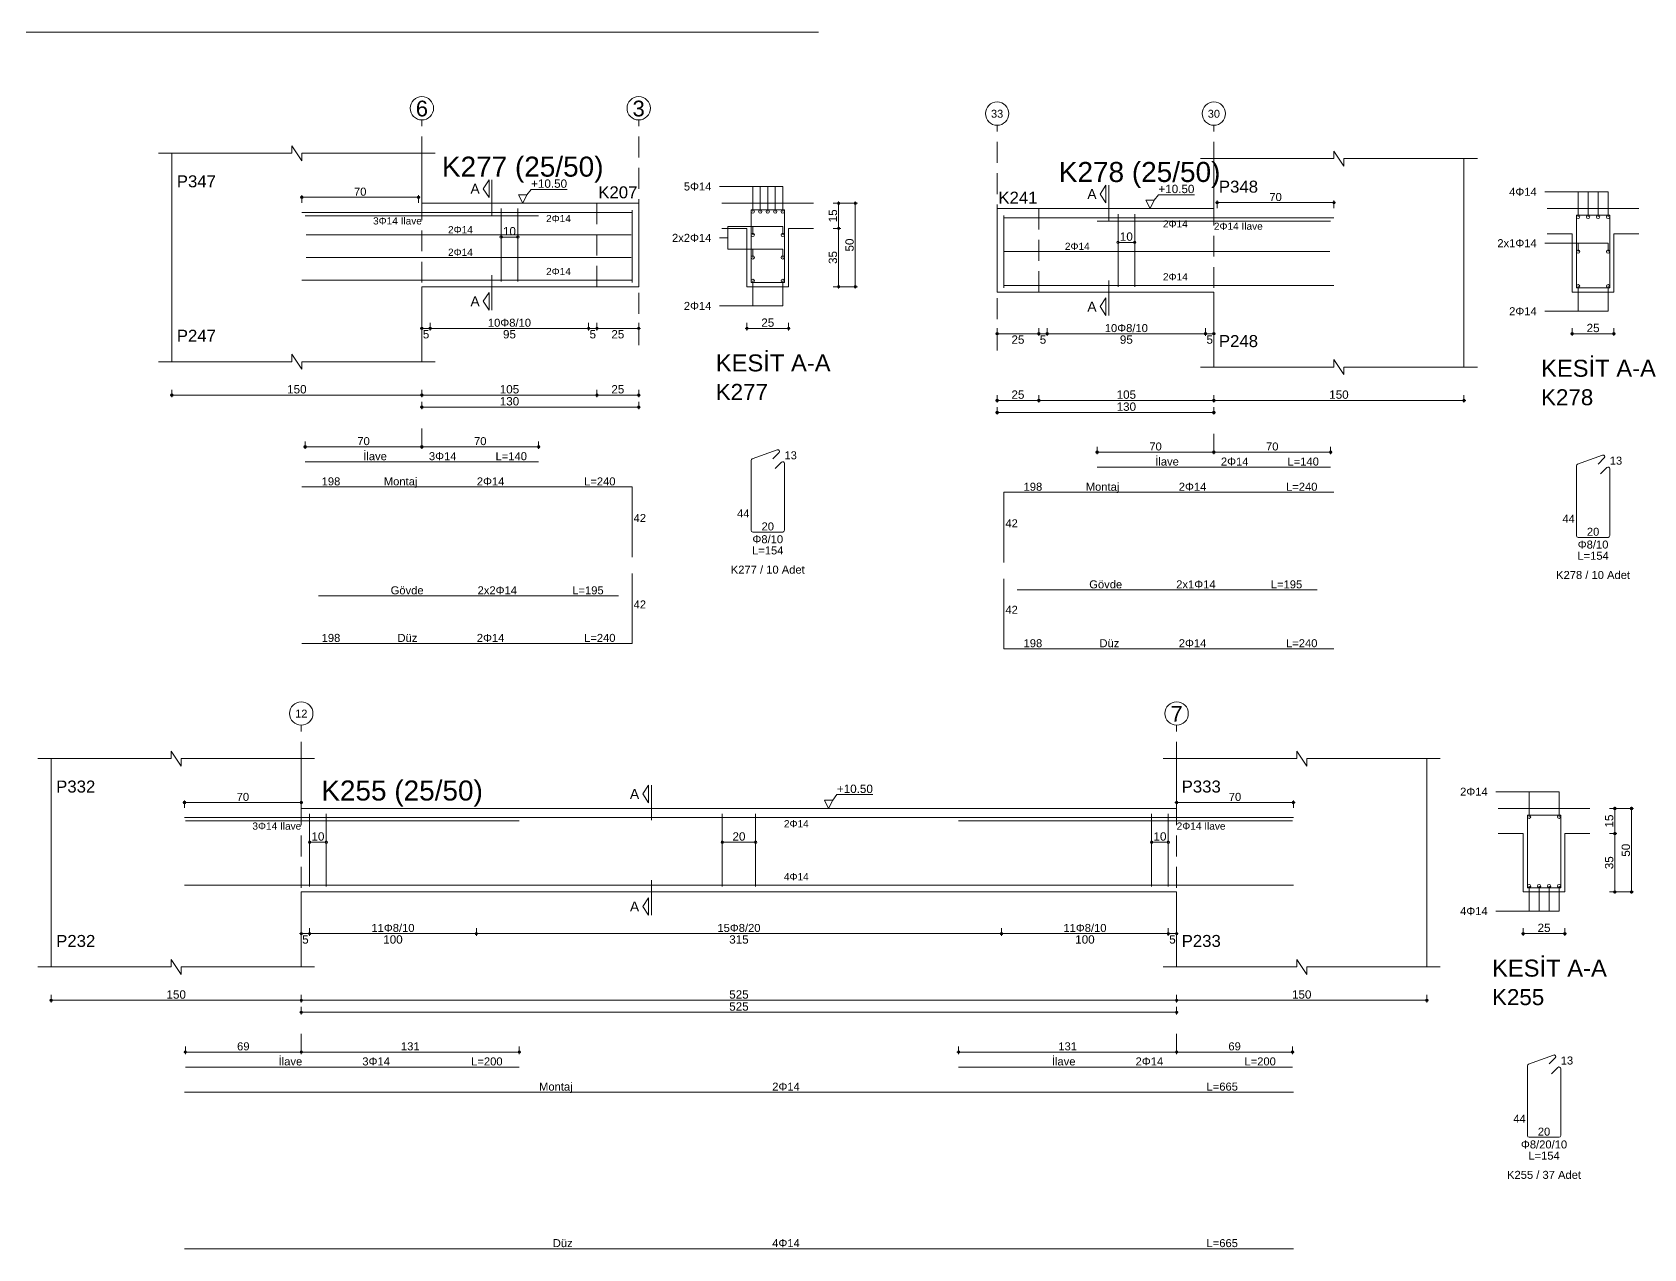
# Model space of a CAD drawing. Header units: millimetres. Extents: x 23801 to 80069, y 9628 to 14137.
# Drawn here: x 60387 to 61837, y 10201 to 11295 of the extents above; entities that cross this region are included whole.
import ezdxf

# ---------------------------------------------------------------- set-up
doc = ezdxf.new("R2010")
doc.units = ezdxf.units.MM
doc.linetypes.add('DASHDOT2', pattern=[12.7, 6.35, -3.175, 0, -3.175])
doc.linetypes.add('DASHED4', pattern=[18.75, 12.5, -6.25])
doc.layers.add('aks', color=251, linetype='DASHDOT2', lineweight=35)
for name, color, linetype in [('Donatı Topl. Uzun. Yazısı', 7, 'Continuous'), ('Donatı Uz. Yazısı', 7, 'Continuous'), ('Donatı Yazısı', 7, 'Continuous'), ('Donatı Çizgisi', 7, 'Continuous'), ('Kiriş', 7, 'Continuous'), ('Standart', 7, 'Continuous'), ('Ölçülendirme', 7, 'Continuous')]:
    doc.layers.add(name, color=color, linetype=linetype)
doc.styles.add('arial_1_18', font='arial.ttf', dxfattribs={"height": 0.2})

# ---------------------------------------------------------------- blocks, each defined once
blk = doc.blocks.new('IDE668Entity7478')
at = {"layer": 'Donatı Çizgisi', "color": 5, "linetype": 'Continuous', "lineweight": 5}
blk.add_lwpolyline([(17689.35, 1837.85), (18444.35, 1837.85)], dxfattribs=at)
blk = doc.blocks.new('IDE668Entity7488')
at = {"layer": 'aks', "color": 30, "linetype": 'DASHED4', "lineweight": 5}
for points in [[(26790.63, 2016.8), (26790.63, 2151.8)], [(27315.63, 2016.8), (27315.63, 2151.8)], [(26790.63, 1955.8), (26790.63, 1966.8)], [(27315.63, 1955.8), (27315.63, 1966.8)]]:
    blk.add_lwpolyline(points, dxfattribs=at)
at = {"layer": 'aks', "color": 1, "linetype": 'Continuous', "lineweight": 5}
for centre in [(26790.63, 2158.8), (27315.63, 2158.8)]:
    blk.add_circle(centre, 7, dxfattribs=at)
at = {"layer": 'Donatı Çizgisi', "color": 5, "linetype": 'Continuous', "lineweight": 5}
for points in [[(26795.63, 2055), (26795.63, 2098.6)], [(26805.63, 2055), (26805.63, 2098.6)], [(27043.13, 2055), (27043.13, 2098.6)], [(27063.13, 2055), (27063.13, 2098.6)], [(27300.63, 2055), (27300.63, 2098.6)], [(27310.63, 2055), (27310.63, 2098.6)], [(27525.96, 2054.3), (27525.96, 2097.9)], [(27525.96, 2097.9), (27545.96, 2097.9)], [(27545.96, 2054.3), (27545.96, 2097.9)], [(26720.63, 2096.4), (27385.63, 2096.4)], [(26721.13, 2094.4), (26921.38, 2094.4)], [(27184.88, 2094.4), (27385.13, 2094.4)], [(26720.63, 2055.8), (27385.63, 2055.8)], [(27525.96, 2054.3), (27545.96, 2054.3)], [(27526.63, 1948.54), (27541.64, 1954.01)], [(27539.07, 1948.69), (27542.71, 1952.33)], [(26721.13, 1946.8), (26921.38, 1946.8)], [(27184.88, 1946.8), (27385.13, 1946.8)], [(27525.96, 1905.72), (27525.96, 1947.59)], [(27540.45, 1942.78), (27544.22, 1946.56)], [(27545.96, 1905.72), (27545.96, 1945.84)], [(26720.63, 1931.7), (27385.63, 1931.7)], [(27526.98, 1904.7), (27544.94, 1904.7)], [(26720.63, 1837.85), (27385.63, 1837.85)]]:
    blk.add_lwpolyline(points, dxfattribs=at)
for centre in [(27526.96, 2096.9), (27544.96, 2096.9), (27526.96, 2055.3), (27532.96, 2055.3), (27538.96, 2055.3), (27544.96, 2055.3)]:
    blk.add_circle(centre, 1, dxfattribs=at)
for centre, start, end in [((27541.99, 1953.05), 315, 110), ((27526.98, 1947.59), 110, 180), ((27544.94, 1945.84), 0, 135), ((27526.98, 1905.72), 180, 270), ((27544.94, 1905.72), 270, 0)]:
    blk.add_arc(centre, 1.02, start, end, dxfattribs=at)
at = {"layer": 'Kiriş', "color": 1, "linetype": 'Continuous', "lineweight": 5}
for points in [[(26712.63, 2131.8), (26712.63, 2136.3)], [(26718.63, 2127.3), (26712.63, 2136.3)], [(27387.63, 2131.8), (27387.63, 2136.3)], [(27393.63, 2127.3), (27387.63, 2136.3)], [(26632.63, 2131.8), (26712.63, 2131.8)], [(26640.63, 2006.8), (26640.63, 2131.8)], [(26718.63, 2127.3), (26718.63, 2131.8)], [(26718.63, 2131.8), (26798.63, 2131.8)], [(26790.63, 2101.8), (26790.63, 2131.8)], [(27307.63, 2131.8), (27387.63, 2131.8)], [(27315.63, 2101.8), (27315.63, 2131.8)], [(27393.63, 2131.8), (27473.63, 2131.8)], [(27393.63, 2127.3), (27393.63, 2131.8)], [(27465.63, 2006.8), (27465.63, 2131.8)], [(26790.63, 2101.8), (27315.63, 2101.8)], [(27508.46, 2101.8), (27563.46, 2101.8)], [(27508.46, 2086.8), (27523.46, 2086.8)], [(27523.46, 2051.8), (27523.46, 2086.8)], [(27548.46, 2086.8), (27563.46, 2086.8)], [(27548.46, 2051.8), (27548.46, 2086.8)], [(26790.63, 2051.8), (27315.63, 2051.8)], [(26790.63, 2006.8), (26790.63, 2051.8)], [(27315.63, 2006.8), (27315.63, 2051.8)], [(27523.46, 2051.8), (27548.46, 2051.8)], [(26718.63, 2002.3), (26712.63, 2011.3)], [(26712.63, 2006.8), (26712.63, 2011.3)], [(27393.63, 2002.3), (27387.63, 2011.3)], [(27387.63, 2006.8), (27387.63, 2011.3)], [(26632.63, 2006.8), (26712.63, 2006.8)], [(26718.63, 2006.8), (26798.63, 2006.8)], [(26718.63, 2002.3), (26718.63, 2006.8)], [(27307.63, 2006.8), (27387.63, 2006.8)], [(27393.63, 2006.8), (27473.63, 2006.8)], [(27393.63, 2002.3), (27393.63, 2006.8)]]:
    blk.add_lwpolyline(points, dxfattribs=at)
at = {"layer": 'Ölçülendirme', "color": 1, "linetype": 'Continuous', "lineweight": 5}
for points in [[(26995.38, 2110.55), (26998.88, 2115.8)], [(26998.88, 2105.3), (26995.38, 2110.55)], [(26998.88, 2105.3), (26998.88, 2115.8)], [(27000.63, 2094.8), (27000.63, 2115.8)], [(27109.38, 2106.8), (27111.88, 2110.13)], [(27111.88, 2110.13), (27133.44, 2110.13)], [(27506.96, 2111.9), (27544.96, 2111.9)], [(27526.96, 2096.9), (27526.96, 2111.9)], [(27544.96, 2096.9), (27544.96, 2111.9)], [(26719.63, 2105.4), (26791.63, 2105.4)], [(26720.63, 2102.15), (26720.63, 2106.65)], [(26790.63, 2102.15), (26790.63, 2106.65)], [(27106.88, 2101.8), (27104.38, 2106.8)], [(27104.38, 2106.8), (27109.38, 2106.8)], [(27109.38, 2106.8), (27106.88, 2101.8)], [(27106.88, 2101.8), (27106.88, 2101.8)], [(27314.63, 2105.4), (27386.63, 2105.4)], [(27315.63, 2102.15), (27315.63, 2106.65)], [(27385.63, 2102.15), (27385.63, 2106.65)], [(27575.21, 2101.8), (27589.71, 2101.8)], [(27578.46, 2050.8), (27578.46, 2102.8)], [(27588.46, 2050.8), (27588.46, 2102.8)], [(26795.63, 2081.6), (26805.63, 2081.6)], [(27043.13, 2081.6), (27063.13, 2081.6)], [(27300.63, 2081.6), (27310.63, 2081.6)], [(27575.21, 2086.8), (27579.71, 2086.8)], [(27000.63, 2037.8), (27000.63, 2058.8)], [(27526.96, 2040.3), (27526.96, 2055.3)], [(27532.96, 2040.3), (27532.96, 2055.3)], [(27538.96, 2040.3), (27538.96, 2055.3)], [(27544.96, 2040.3), (27544.96, 2055.3)], [(27575.21, 2051.8), (27589.71, 2051.8)], [(26995.38, 2043.05), (26998.88, 2048.3)], [(26998.88, 2037.8), (26995.38, 2043.05)], [(26998.88, 2037.8), (26998.88, 2048.3)], [(27506.96, 2040.3), (27544.96, 2040.3)], [(26790.63, 2025.55), (26790.63, 2030.05)], [(26795.63, 2025.55), (26795.63, 2030.05)], [(26895.63, 2025.55), (26895.63, 2030.05)], [(27210.63, 2025.55), (27210.63, 2030.05)], [(27310.63, 2025.55), (27310.63, 2030.05)], [(27315.63, 2025.55), (27315.63, 2030.05)], [(27523.46, 2025.55), (27523.46, 2030.05)], [(27548.46, 2025.55), (27548.46, 2030.05)], [(26789.63, 2026.8), (27316.63, 2026.8)], [(27522.46, 2026.8), (27549.46, 2026.8)], [(26639.63, 1986.8), (27466.63, 1986.8)], [(26640.63, 1985.55), (26640.63, 1990.05)], [(26790.63, 1985.55), (26790.63, 1990.05)], [(26790.63, 1978.35), (26790.63, 1982.85)], [(27315.63, 1985.55), (27315.63, 1990.05)], [(27315.63, 1978.35), (27315.63, 1982.85)], [(27465.63, 1985.55), (27465.63, 1990.05)], [(26789.63, 1979.6), (27316.63, 1979.6)], [(26720.13, 1955.8), (26791.63, 1955.8)], [(26721.13, 1954.55), (26721.13, 1959.05)], [(26789.63, 1955.8), (26922.38, 1955.8)], [(26790.63, 1954.55), (26790.63, 1959.05)], [(26790.63, 1954.55), (26790.63, 1959.05)], [(26921.38, 1954.55), (26921.38, 1959.05)], [(27183.88, 1955.8), (27316.63, 1955.8)], [(27184.88, 1954.55), (27184.88, 1959.05)], [(27314.63, 1955.8), (27386.13, 1955.8)], [(27315.63, 1954.55), (27315.63, 1959.05)], [(27315.63, 1954.55), (27315.63, 1959.05)], [(27385.13, 1954.55), (27385.13, 1959.05)]]:
    blk.add_lwpolyline(points, dxfattribs=at)
for centre in [(26720.63, 2105.4), (26790.63, 2105.4), (27315.63, 2105.4), (27385.63, 2105.4), (27578.46, 2101.8), (27588.46, 2101.8), (26795.63, 2081.6), (26805.63, 2081.6), (27043.13, 2081.6), (27063.13, 2081.6), (27300.63, 2081.6), (27310.63, 2081.6), (27578.46, 2086.8), (27578.46, 2051.8), (27588.46, 2051.8), (26790.63, 2026.8), (26795.63, 2026.8), (26795.63, 2026.8), (26895.63, 2026.8), (26895.63, 2026.8), (27210.63, 2026.8), (27210.63, 2026.8), (27310.63, 2026.8), (27310.63, 2026.8), (27315.63, 2026.8), (27523.46, 2026.8), (27548.46, 2026.8), (26640.63, 1986.8), (26790.63, 1986.8), (26790.63, 1986.8), (27315.63, 1986.8), (27315.63, 1986.8), (27465.63, 1986.8), (26790.63, 1979.6), (27315.63, 1979.6), (26721.13, 1955.8), (26790.63, 1955.8), (26790.63, 1955.8), (26921.38, 1955.8), (27184.88, 1955.8), (27315.63, 1955.8), (27315.63, 1955.8), (27385.13, 1955.8)]:
    blk.add_circle(centre, 0.75, dxfattribs=at)
at = {"layer": 'aks', "color": 1, "linetype": 'Continuous', "lineweight": 5, "style": 'arial_1_18'}
for s, height, p in [('12', 4.725, (26786.96, 2156.36)), ('7', 9.45, (27311.96, 2153.92))]:
    blk.add_text(s, height=height, dxfattribs=at).set_placement(p)
at = {"layer": 'Donatı Topl. Uzun. Yazısı', "color": 1, "linetype": 'Continuous', "lineweight": 5, "style": 'arial_1_18'}
for s, p in [('L=200', (26892.53, 1947.76)), ('L=200', (27356.28, 1947.76)), ('L=665', (27333.55, 1932.66)), ('L=154', (27526.55, 1891.26)), ('L=665', (27333.55, 1838.81))]:
    blk.add_text(s, height=4.8, dxfattribs=at).set_placement(p)
at = {"layer": 'Donatı Uz. Yazısı', "color": 1, "linetype": 'Continuous', "lineweight": 5, "style": 'arial_1_18'}
for s, p in [('13', (27545.96, 1948.3)), ('44', (27517.55, 1913.42)), ('20', (27532.23, 1905.66))]:
    blk.add_text(s, height=4.8, dxfattribs=at).set_placement(p)
at = {"layer": 'Donatı Yazısı', "color": 5, "linetype": 'Continuous', "lineweight": 5, "style": 'arial_1_18'}
for s, height, p in [('2Φ14', 4.8, (27485.63, 2109.5)), ('3Φ14 İlave', 4.32, (26761.32, 2089.12)), ('2Φ14 İlave', 4.32, (27315.63, 2089.12)), ('4Φ14', 4.8, (27485.63, 2037.9)), ('3Φ14', 4.8, (26827.26, 1947.76)), ('2Φ14', 4.8, (27291.01, 1947.76)), ('2Φ14', 4.8, (27073.08, 1932.66)), ('Φ8/20/10', 4.8, (27522.1, 1897.98)), ('K255 / 37 Adet', 4.8, (27513.78, 1879.74)), ('4Φ14', 4.8, (27073.08, 1838.81))]:
    blk.add_text(s, height=height, dxfattribs=at).set_placement(p)
for s, p in [('2Φ14', (27080.09, 2090.52)), ('4Φ14', (27080.09, 2058.76))]:
    blk.add_text(s, height=4.32, rotation=360, dxfattribs=at).set_placement(p)
at = {"layer": 'Donatı Yazısı', "color": 1, "linetype": 'Continuous', "lineweight": 5, "style": 'arial_1_18'}
for s, p in [('İlave', (26777.05, 1947.76)), ('İlave', (27240.8, 1947.76)), ('Montaj', (26933.25, 1932.66)), ('Düz', (26941.46, 1838.81))]:
    blk.add_text(s, height=4.8, dxfattribs=at).set_placement(p)
at = {"layer": 'Kiriş', "color": 1, "linetype": 'Continuous', "lineweight": 5, "style": 'arial_1_18'}
for s, height, p in [('P332', 7.2, (26643.63, 2111.4)), ('K255 (25/50)', 12, (26802.63, 2106.6)), ('P333', 7.2, (27318.63, 2111.4)), ('P232', 7.2, (26643.63, 2018.8)), ('P233', 7.2, (27318.63, 2018.8)), ('KESİT A-A', 10.2, (27504.76, 2001)), ('K255', 9.6, (27504.76, 1983.92))]:
    blk.add_text(s, height=height, dxfattribs=at).set_placement(p)
at = {"layer": 'Ölçülendirme', "color": 1, "linetype": 'Continuous', "lineweight": 5, "style": 'arial_1_18'}
for s, height, p in [('70', 4.8, (26751.9, 2106.4)), ('A', 5.95, (26987.74, 2107.57)), ('+10.50', 5, (27111.88, 2111.13)), ('70', 4.8, (27346.9, 2106.4)), ('A', 5.95, (26987.74, 2040.07)), ('25', 5, (27532.08, 2027.76)), ('5', 5, (26791.19, 2020.8)), ('100', 5, (26839.8, 2020.8)), ('315', 5, (27047.3, 2020.8)), ('100', 5, (27254.8, 2020.8)), ('5', 5, (27311.19, 2020.8)), ('150', 5, (26709.8, 1987.8)), ('525', 5, (27047.3, 1987.8)), ('150', 5, (27384.8, 1987.8)), ('525', 5, (27047.3, 1980.6))]:
    blk.add_text(s, height=height, dxfattribs=at).set_placement(p)
for s, rotation, p in [('15', 90, (27577.5, 2090.42)), ('10', 360, (26796.74, 2082.56)), ('20', 360, (27049.24, 2082.56)), ('10', 360, (27301.74, 2082.56)), ('50', 90, (27587.5, 2072.92)), ('35', 90, (27577.5, 2065.42))]:
    blk.add_text(s, height=5, rotation=rotation, dxfattribs=at).set_placement(p)
at = {"layer": 'Ölçülendirme', "color": 5, "linetype": 'Continuous', "lineweight": 5, "style": 'arial_1_18'}
for s, p in [('11Φ8/10', (26832.7, 2027.8)), ('15Φ8/20', (27040.2, 2027.8)), ('11Φ8/10', (27247.7, 2027.8)), ('69', (26752.15, 1956.8)), ('131', (26850.41, 1956.8)), ('131', (27244.66, 1956.8)), ('69', (27346.65, 1956.8))]:
    blk.add_text(s, height=4.8, dxfattribs=at).set_placement(p)
blk = doc.blocks.new('IDE668Entity7509')
at = {"layer": 'aks', "color": 30, "linetype": 'DASHED4', "lineweight": 5}
for points in [[(19426.45, 1648.65), (19426.45, 1783.65)], [(19556.45, 1648.65), (19556.45, 1783.65)], [(19426.45, 1587.65), (19426.45, 1598.65)]]:
    blk.add_lwpolyline(points, dxfattribs=at)
at = {"layer": 'aks', "color": 1, "linetype": 'Continuous', "lineweight": 5}
for centre in [(19426.45, 1790.65), (19556.45, 1790.65)]:
    blk.add_circle(centre, 7, dxfattribs=at)
at = {"layer": 'Donatı Çizgisi', "color": 5, "linetype": 'Continuous', "lineweight": 5}
for points in [[(19473.95, 1686.85), (19473.95, 1730.45)], [(19483.95, 1686.85), (19483.95, 1730.45)], [(19354.45, 1728.25), (19552.45, 1728.25)], [(19356.45, 1726.25), (19496.45, 1726.25)], [(19552.45, 1686.25), (19552.45, 1729.65)], [(19623.87, 1686.15), (19623.87, 1729.75)], [(19623.87, 1729.75), (19643.87, 1729.75)], [(19643.87, 1686.15), (19643.87, 1729.75)], [(19356.95, 1714.72), (19551.95, 1714.72)], [(19356.95, 1701.18), (19551.95, 1701.18)], [(19354.45, 1687.65), (19552.45, 1687.65)], [(19623.87, 1686.15), (19643.87, 1686.15)], [(19624.54, 1580.39), (19639.55, 1585.86)], [(19356.45, 1578.65), (19496.45, 1578.65)], [(19623.87, 1537.57), (19623.87, 1579.44)], [(19636.98, 1580.53), (19640.62, 1584.18)], [(19638.35, 1574.63), (19642.13, 1578.41)], [(19643.87, 1537.57), (19643.87, 1577.69)], [(19354.45, 1563.55), (19552.45, 1563.55)], [(19552.45, 1521.55), (19552.45, 1563.55)], [(19624.89, 1536.55), (19642.85, 1536.55)], [(19552.45, 1469.7), (19552.45, 1511.7)], [(19364.45, 1498.23), (19544.45, 1498.23)], [(19354.45, 1469.7), (19552.45, 1469.7)]]:
    blk.add_lwpolyline(points, dxfattribs=at)
for centre in [(19624.87, 1728.75), (19629.37, 1728.75), (19633.87, 1728.75), (19638.37, 1728.75), (19642.87, 1728.75), (19624.87, 1714.72), (19642.87, 1714.72), (19624.87, 1701.18), (19642.87, 1701.18), (19624.87, 1687.15), (19642.87, 1687.15)]:
    blk.add_circle(centre, 1, dxfattribs=at)
for centre, start, end in [((19639.9, 1584.9), 315, 110), ((19624.89, 1579.44), 110, 180), ((19642.85, 1577.69), 0, 135), ((19624.89, 1537.57), 180, 270), ((19642.85, 1537.57), 270, 0)]:
    blk.add_arc(centre, 1.02, start, end, dxfattribs=at)
at = {"layer": 'Kiriş', "color": 1, "linetype": 'Continuous', "lineweight": 5}
for points in [[(19268.45, 1763.65), (19348.45, 1763.65)], [(19276.45, 1638.65), (19276.45, 1763.65)], [(19348.45, 1763.65), (19348.45, 1768.15)], [(19354.45, 1759.15), (19348.45, 1768.15)], [(19354.45, 1759.15), (19354.45, 1763.65)], [(19354.45, 1763.65), (19434.45, 1763.65)], [(19426.45, 1733.65), (19426.45, 1763.65)], [(19426.45, 1733.65), (19556.45, 1733.65)], [(19556.45, 1683.65), (19556.45, 1733.65)], [(19606.37, 1733.65), (19661.37, 1733.65)], [(19606.37, 1718.65), (19621.37, 1718.65)], [(19621.37, 1683.65), (19621.37, 1718.65)], [(19646.37, 1718.65), (19661.37, 1718.65)], [(19646.37, 1683.65), (19646.37, 1718.65)], [(19426.45, 1683.65), (19556.45, 1683.65)], [(19426.45, 1638.65), (19426.45, 1683.65)], [(19621.37, 1683.65), (19646.37, 1683.65)], [(19354.45, 1634.15), (19348.45, 1643.15)], [(19348.45, 1638.65), (19348.45, 1643.15)], [(19268.45, 1638.65), (19348.45, 1638.65)], [(19354.45, 1638.65), (19434.45, 1638.65)], [(19354.45, 1634.15), (19354.45, 1638.65)]]:
    blk.add_lwpolyline(points, dxfattribs=at)
at = {"layer": 'Kiriş', "color": 1, "linetype": 'DASHED4', "lineweight": 5}
for points in [[(19531.45, 1683.65), (19531.45, 1733.65)], [(19556.45, 1683.65), (19556.45, 1733.65)]]:
    blk.add_lwpolyline(points, dxfattribs=at)
at = {"layer": 'Ölçülendirme', "color": 1, "linetype": 'Continuous', "lineweight": 5}
for points in [[(19463.2, 1742.4), (19466.7, 1747.65)], [(19466.7, 1737.15), (19463.2, 1742.4)], [(19466.7, 1737.15), (19466.7, 1747.65)], [(19468.45, 1726.65), (19468.45, 1747.65)], [(19489.45, 1738.65), (19491.95, 1741.98)], [(19491.95, 1741.98), (19513.51, 1741.98)], [(19604.87, 1743.75), (19642.87, 1743.75)], [(19624.87, 1728.75), (19624.87, 1743.75)], [(19629.37, 1728.75), (19629.37, 1743.75)], [(19633.87, 1728.75), (19633.87, 1743.75)], [(19638.37, 1728.75), (19638.37, 1743.75)], [(19642.87, 1728.75), (19642.87, 1743.75)], [(19353.45, 1737.25), (19425.45, 1737.25)], [(19354.45, 1734), (19354.45, 1738.5)], [(19424.45, 1734), (19424.45, 1738.5)], [(19486.95, 1733.65), (19484.45, 1738.65)], [(19484.45, 1738.65), (19489.45, 1738.65)], [(19489.45, 1738.65), (19486.95, 1733.65)], [(19486.95, 1733.65), (19486.95, 1733.65)], [(19673.12, 1733.65), (19687.62, 1733.65)], [(19676.37, 1682.65), (19676.37, 1734.65)], [(19686.37, 1682.65), (19686.37, 1734.65)], [(19473.95, 1713.45), (19483.95, 1713.45)], [(19604.87, 1712.95), (19609.87, 1712.95)], [(19609.87, 1719.72), (19642.87, 1719.72)], [(19609.87, 1706.18), (19609.87, 1719.72)], [(19624.87, 1714.72), (19624.87, 1719.72)], [(19642.87, 1714.72), (19642.87, 1719.72)], [(19673.12, 1718.65), (19677.62, 1718.65)], [(19609.87, 1706.18), (19642.87, 1706.18)], [(19624.87, 1701.18), (19624.87, 1706.18)], [(19642.87, 1701.18), (19642.87, 1706.18)], [(19468.45, 1669.65), (19468.45, 1690.65)], [(19624.87, 1672.15), (19624.87, 1687.15)], [(19642.87, 1672.15), (19642.87, 1687.15)], [(19673.12, 1683.65), (19687.62, 1683.65)], [(19463.2, 1674.9), (19466.7, 1680.15)], [(19466.7, 1669.65), (19463.2, 1674.9)], [(19466.7, 1669.65), (19466.7, 1680.15)], [(19604.87, 1672.15), (19642.87, 1672.15)], [(19425.45, 1658.65), (19557.45, 1658.65)], [(19426.45, 1657.4), (19426.45, 1661.9)], [(19431.45, 1657.4), (19431.45, 1661.9)], [(19526.45, 1657.4), (19526.45, 1661.9)], [(19531.45, 1657.4), (19531.45, 1661.9)], [(19556.45, 1657.4), (19556.45, 1661.9)], [(19620.37, 1658.65), (19647.37, 1658.65)], [(19621.37, 1657.4), (19621.37, 1661.9)], [(19646.37, 1657.4), (19646.37, 1661.9)], [(19275.45, 1618.65), (19557.45, 1618.65)], [(19276.45, 1617.4), (19276.45, 1621.9)], [(19426.45, 1617.4), (19426.45, 1621.9)], [(19426.45, 1610.2), (19426.45, 1614.7)], [(19531.45, 1617.4), (19531.45, 1621.9)], [(19556.45, 1617.4), (19556.45, 1621.9)], [(19556.45, 1610.2), (19556.45, 1614.7)], [(19425.45, 1611.45), (19557.45, 1611.45)], [(19355.45, 1587.65), (19427.45, 1587.65)], [(19356.45, 1586.4), (19356.45, 1590.9)], [(19425.45, 1587.65), (19497.45, 1587.65)], [(19426.45, 1586.4), (19426.45, 1590.9)], [(19426.45, 1586.4), (19426.45, 1590.9)], [(19496.45, 1586.4), (19496.45, 1590.9)]]:
    blk.add_lwpolyline(points, dxfattribs=at)
for centre in [(19354.45, 1737.25), (19424.45, 1737.25), (19676.37, 1733.65), (19686.37, 1733.65), (19473.95, 1713.45), (19483.95, 1713.45), (19676.37, 1718.65), (19676.37, 1683.65), (19686.37, 1683.65), (19426.45, 1658.65), (19431.45, 1658.65), (19431.45, 1658.65), (19526.45, 1658.65), (19526.45, 1658.65), (19531.45, 1658.65), (19531.45, 1658.65), (19556.45, 1658.65), (19621.37, 1658.65), (19646.37, 1658.65), (19276.45, 1618.65), (19426.45, 1618.65), (19426.45, 1618.65), (19531.45, 1618.65), (19531.45, 1618.65), (19556.45, 1618.65), (19426.45, 1611.45), (19556.45, 1611.45), (19356.45, 1587.65), (19426.45, 1587.65), (19426.45, 1587.65), (19496.45, 1587.65)]:
    blk.add_circle(centre, 0.75, dxfattribs=at)
at = {"layer": 'aks', "color": 1, "linetype": 'Continuous', "lineweight": 5, "style": 'arial_1_18'}
for s, p in [('6', (19422.78, 1785.77)), ('3', (19552.78, 1785.77))]:
    blk.add_text(s, height=9.45, dxfattribs=at).set_placement(p)
at = {"layer": 'Donatı Topl. Uzun. Yazısı', "color": 1, "linetype": 'Continuous', "lineweight": 5, "style": 'arial_1_18'}
for s, p in [('L=140', (19470.62, 1579.61)), ('L=240', (19523.72, 1564.51)), ('L=154', (19624.45, 1523.11)), ('L=195', (19516.62, 1499.19)), ('L=240', (19523.72, 1470.66))]:
    blk.add_text(s, height=4.8, dxfattribs=at).set_placement(p)
at = {"layer": 'Donatı Uz. Yazısı', "color": 1, "linetype": 'Continuous', "lineweight": 5, "style": 'arial_1_18'}
for s, p in [('13', (19643.87, 1580.15)), ('198', (19366.33, 1564.51)), ('42', (19553.41, 1542.55)), ('44', (19615.45, 1545.27)), ('20', (19630.14, 1537.51)), ('42', (19553.41, 1490.7)), ('198', (19366.33, 1470.66))]:
    blk.add_text(s, height=4.8, dxfattribs=at).set_placement(p)
at = {"layer": 'Donatı Yazısı', "color": 5, "linetype": 'Continuous', "lineweight": 5, "style": 'arial_1_18'}
for s, height, p in [('5Φ14', 4.8, (19583.54, 1741.35)), ('3Φ14 İlave', 4.32, (19397.14, 1720.97)), ('2x2Φ14', 4.8, (19576.45, 1710.55)), ('2Φ14', 4.8, (19583.54, 1669.75)), ('3Φ14', 4.8, (19430.65, 1579.61)), ('2Φ14', 4.8, (19459.39, 1564.51)), ('Φ8/10', 4.8, (19624.67, 1529.83)), ('K277 / 10 Adet', 4.8, (19611.69, 1511.59)), ('2x2Φ14', 4.8, (19459.85, 1499.19)), ('2Φ14', 4.8, (19459.39, 1470.66))]:
    blk.add_text(s, height=height, dxfattribs=at).set_placement(p)
for p in [(19500.91, 1722.37), (19442.11, 1715.68), (19442.11, 1702.14), (19500.91, 1690.61)]:
    blk.add_text('2Φ14', height=4.32, rotation=360, dxfattribs=at).set_placement(p)
at = {"layer": 'Donatı Yazısı', "color": 1, "linetype": 'Continuous', "lineweight": 5, "style": 'arial_1_18'}
for s, p in [('İlave', (19391.28, 1579.61)), ('Montaj', (19403.62, 1564.51)), ('Gövde', (19407.7, 1499.19)), ('Düz', (19411.83, 1470.66))]:
    blk.add_text(s, height=4.8, dxfattribs=at).set_placement(p)
at = {"layer": 'Kiriş', "color": 1, "linetype": 'Continuous', "lineweight": 5, "style": 'arial_1_18'}
for s, height, p in [('K277 (25/50)', 12, (19438.45, 1749.65)), ('P347', 7.2, (19279.45, 1743.25)), ('K207', 7.2, (19532.21, 1736.65)), ('P247', 7.2, (19279.45, 1650.65)), ('KESİT A-A', 10.2, (19602.67, 1632.85)), ('K277', 9.6, (19602.67, 1615.77))]:
    blk.add_text(s, height=height, dxfattribs=at).set_placement(p)
at = {"layer": 'Ölçülendirme', "color": 1, "linetype": 'Continuous', "lineweight": 5, "style": 'arial_1_18'}
for s, height, p in [('70', 4.8, (19385.72, 1738.25)), ('A', 5.95, (19455.56, 1739.42)), ('+10.50', 5, (19491.95, 1742.98)), ('A', 5.95, (19455.56, 1671.92)), ('25', 5, (19629.99, 1659.61)), ('5', 5, (19427.01, 1652.65)), ('95', 5, (19475.07, 1652.65)), ('5', 5, (19527.01, 1652.65)), ('25', 5, (19540.07, 1652.65)), ('150', 5, (19345.63, 1619.65)), ('105', 5, (19473.13, 1619.65)), ('25', 5, (19540.07, 1619.65)), ('130', 5, (19473.13, 1612.45))]:
    blk.add_text(s, height=height, dxfattribs=at).set_placement(p)
for s, rotation, p in [('15', 90, (19675.41, 1722.27)), ('10', 360, (19475.07, 1714.41)), ('50', 90, (19685.41, 1704.77)), ('35', 90, (19675.41, 1697.27))]:
    blk.add_text(s, height=5, rotation=rotation, dxfattribs=at).set_placement(p)
at = {"layer": 'Ölçülendirme', "color": 5, "linetype": 'Continuous', "lineweight": 5, "style": 'arial_1_18'}
for s, p in [('10Φ8/10', (19466.02, 1659.65)), ('70', (19387.72, 1588.65)), ('70', (19457.72, 1588.65))]:
    blk.add_text(s, height=4.8, dxfattribs=at).set_placement(p)
blk = doc.blocks.new('IDE668Entity7510')
at = {"layer": 'aks', "color": 30, "linetype": 'DASHED4', "lineweight": 5}
for points in [[(19954.16, 1648.65), (19954.16, 1783.65)], [(20084.16, 1648.65), (20084.16, 1783.65)], [(20084.16, 1587.65), (20084.16, 1598.65)]]:
    blk.add_lwpolyline(points, dxfattribs=at)
at = {"layer": 'aks', "color": 1, "linetype": 'Continuous', "lineweight": 5}
for centre in [(19954.16, 1790.65), (20084.16, 1790.65)]:
    blk.add_circle(centre, 7, dxfattribs=at)
at = {"layer": 'Donatı Çizgisi', "color": 5, "linetype": 'Continuous', "lineweight": 5}
for points in [[(20026.66, 1686.85), (20026.66, 1730.45)], [(20036.66, 1686.85), (20036.66, 1730.45)], [(19958.16, 1686.25), (19958.16, 1729.65)], [(19958.16, 1728.25), (20156.16, 1728.25)], [(20014.16, 1726.25), (20154.16, 1726.25)], [(20301.57, 1686.15), (20301.57, 1729.75)], [(20301.57, 1729.75), (20321.57, 1729.75)], [(20321.57, 1686.15), (20321.57, 1729.75)], [(19958.66, 1707.95), (20153.66, 1707.95)], [(19958.16, 1687.65), (20156.16, 1687.65)], [(20301.57, 1686.15), (20321.57, 1686.15)], [(20302.25, 1580.39), (20317.25, 1585.86)], [(20014.16, 1578.65), (20154.16, 1578.65)], [(20301.57, 1537.57), (20301.57, 1579.44)], [(20314.68, 1580.53), (20318.32, 1584.18)], [(20316.06, 1574.63), (20319.83, 1578.41)], [(20321.57, 1537.57), (20321.57, 1577.69)], [(19958.16, 1521.55), (19958.16, 1563.55)], [(19958.16, 1563.55), (20156.16, 1563.55)], [(20302.59, 1536.55), (20320.55, 1536.55)], [(19958.16, 1469.7), (19958.16, 1511.7)], [(19966.16, 1505), (20146.16, 1505)], [(19958.16, 1469.7), (20156.16, 1469.7)]]:
    blk.add_lwpolyline(points, dxfattribs=at)
for centre in [(20302.57, 1728.75), (20308.57, 1728.75), (20314.57, 1728.75), (20320.57, 1728.75), (20302.57, 1707.95), (20320.57, 1707.95), (20302.57, 1687.15), (20320.57, 1687.15)]:
    blk.add_circle(centre, 1, dxfattribs=at)
for centre, start, end in [((20317.6, 1584.9), 315, 110), ((20302.59, 1579.44), 110, 180), ((20320.55, 1577.69), 0, 135), ((20302.59, 1537.57), 180, 270), ((20320.55, 1537.57), 270, 0)]:
    blk.add_arc(centre, 1.02, start, end, dxfattribs=at)
at = {"layer": 'Kiriş', "color": 1, "linetype": 'Continuous', "lineweight": 5}
for points in [[(20076.16, 1763.65), (20156.16, 1763.65)], [(20084.16, 1733.65), (20084.16, 1763.65)], [(20156.16, 1763.65), (20156.16, 1768.15)], [(20162.16, 1759.15), (20156.16, 1768.15)], [(20162.16, 1759.15), (20162.16, 1763.65)], [(20162.16, 1763.65), (20242.16, 1763.65)], [(20234.16, 1638.65), (20234.16, 1763.65)], [(19954.16, 1683.65), (19954.16, 1733.65)], [(19954.16, 1733.65), (20084.16, 1733.65)], [(20284.07, 1733.65), (20339.07, 1733.65)], [(20284.07, 1718.65), (20299.07, 1718.65)], [(20299.07, 1683.65), (20299.07, 1718.65)], [(20324.07, 1718.65), (20339.07, 1718.65)], [(20324.07, 1683.65), (20324.07, 1718.65)], [(19954.16, 1683.65), (20084.16, 1683.65)], [(20084.16, 1638.65), (20084.16, 1683.65)], [(20299.07, 1683.65), (20324.07, 1683.65)], [(20162.16, 1634.15), (20156.16, 1643.15)], [(20156.16, 1638.65), (20156.16, 1643.15)], [(20076.16, 1638.65), (20156.16, 1638.65)], [(20162.16, 1638.65), (20242.16, 1638.65)], [(20162.16, 1634.15), (20162.16, 1638.65)]]:
    blk.add_lwpolyline(points, dxfattribs=at)
at = {"layer": 'Kiriş', "color": 1, "linetype": 'DASHED4', "lineweight": 5}
for points in [[(19954.16, 1683.65), (19954.16, 1733.65)], [(19979.16, 1683.65), (19979.16, 1733.65)]]:
    blk.add_lwpolyline(points, dxfattribs=at)
at = {"layer": 'Ölçülendirme', "color": 1, "linetype": 'Continuous', "lineweight": 5}
for points in [[(20015.91, 1742.4), (20019.41, 1747.65)], [(20019.41, 1737.15), (20015.91, 1742.4)], [(20019.41, 1737.15), (20019.41, 1747.65)], [(20021.16, 1726.65), (20021.16, 1747.65)], [(20048.41, 1738.65), (20050.91, 1741.98)], [(20050.91, 1741.98), (20072.47, 1741.98)], [(20282.57, 1743.75), (20320.57, 1743.75)], [(20302.57, 1728.75), (20302.57, 1743.75)], [(20308.57, 1728.75), (20308.57, 1743.75)], [(20314.57, 1728.75), (20314.57, 1743.75)], [(20320.57, 1728.75), (20320.57, 1743.75)], [(20045.91, 1733.65), (20043.41, 1738.65)], [(20043.41, 1738.65), (20048.41, 1738.65)], [(20048.41, 1738.65), (20045.91, 1733.65)], [(20045.91, 1733.65), (20045.91, 1733.65)], [(20085.16, 1737.25), (20157.16, 1737.25)], [(20086.16, 1734), (20086.16, 1738.5)], [(20156.16, 1734), (20156.16, 1738.5)], [(20350.82, 1733.65), (20365.32, 1733.65)], [(20354.07, 1682.65), (20354.07, 1734.65)], [(20364.07, 1682.65), (20364.07, 1734.65)], [(20026.66, 1713.45), (20036.66, 1713.45)], [(20282.57, 1712.95), (20320.57, 1712.95)], [(20302.57, 1707.95), (20302.57, 1712.95)], [(20320.57, 1707.95), (20320.57, 1712.95)], [(20350.82, 1718.65), (20355.32, 1718.65)], [(20021.16, 1669.65), (20021.16, 1690.65)], [(20302.57, 1672.15), (20302.57, 1687.15)], [(20320.57, 1672.15), (20320.57, 1687.15)], [(20350.82, 1683.65), (20365.32, 1683.65)], [(20015.91, 1674.9), (20019.41, 1680.15)], [(20019.41, 1669.65), (20015.91, 1674.9)], [(20019.41, 1669.65), (20019.41, 1680.15)], [(20282.57, 1672.15), (20320.57, 1672.15)], [(19953.16, 1658.65), (20085.16, 1658.65)], [(19954.16, 1657.4), (19954.16, 1661.9)], [(19979.16, 1657.4), (19979.16, 1661.9)], [(19984.16, 1657.4), (19984.16, 1661.9)], [(20079.16, 1657.4), (20079.16, 1661.9)], [(20084.16, 1657.4), (20084.16, 1661.9)], [(20298.07, 1658.65), (20325.07, 1658.65)], [(20299.07, 1657.4), (20299.07, 1661.9)], [(20324.07, 1657.4), (20324.07, 1661.9)], [(19953.16, 1618.65), (20235.16, 1618.65)], [(19954.16, 1617.4), (19954.16, 1621.9)], [(19954.16, 1610.2), (19954.16, 1614.7)], [(19979.16, 1617.4), (19979.16, 1621.9)], [(20084.16, 1617.4), (20084.16, 1621.9)], [(20084.16, 1610.2), (20084.16, 1614.7)], [(20234.16, 1617.4), (20234.16, 1621.9)], [(19953.16, 1611.45), (20085.16, 1611.45)], [(20013.16, 1587.65), (20085.16, 1587.65)], [(20014.16, 1586.4), (20014.16, 1590.9)], [(20083.16, 1587.65), (20155.16, 1587.65)], [(20084.16, 1586.4), (20084.16, 1590.9)], [(20084.16, 1586.4), (20084.16, 1590.9)], [(20154.16, 1586.4), (20154.16, 1590.9)]]:
    blk.add_lwpolyline(points, dxfattribs=at)
for centre in [(20086.16, 1737.25), (20156.16, 1737.25), (20354.07, 1733.65), (20364.07, 1733.65), (20026.66, 1713.45), (20036.66, 1713.45), (20354.07, 1718.65), (20354.07, 1683.65), (20364.07, 1683.65), (19954.16, 1658.65), (19979.16, 1658.65), (19979.16, 1658.65), (19984.16, 1658.65), (19984.16, 1658.65), (20079.16, 1658.65), (20079.16, 1658.65), (20084.16, 1658.65), (20299.07, 1658.65), (20324.07, 1658.65), (19954.16, 1618.65), (19979.16, 1618.65), (19979.16, 1618.65), (20084.16, 1618.65), (20084.16, 1618.65), (20234.16, 1618.65), (19954.16, 1611.45), (20084.16, 1611.45), (20014.16, 1587.65), (20084.16, 1587.65), (20084.16, 1587.65), (20154.16, 1587.65)]:
    blk.add_circle(centre, 0.75, dxfattribs=at)
at = {"layer": 'aks', "color": 1, "linetype": 'Continuous', "lineweight": 5, "style": 'arial_1_18'}
for s, p in [('33', (19950.48, 1788.21)), ('30', (20080.48, 1788.21))]:
    blk.add_text(s, height=4.725, dxfattribs=at).set_placement(p)
at = {"layer": 'Donatı Topl. Uzun. Yazısı', "color": 1, "linetype": 'Continuous', "lineweight": 5, "style": 'arial_1_18'}
for s, p in [('L=140', (20128.32, 1579.61)), ('L=240', (20127.42, 1564.51)), ('L=154', (20302.16, 1523.11)), ('L=195', (20118.32, 1505.96)), ('L=240', (20127.42, 1470.66))]:
    blk.add_text(s, height=4.8, dxfattribs=at).set_placement(p)
at = {"layer": 'Donatı Uz. Yazısı', "color": 1, "linetype": 'Continuous', "lineweight": 5, "style": 'arial_1_18'}
for s, p in [('13', (20321.57, 1580.15)), ('198', (19970.04, 1564.51)), ('42', (19959.12, 1542.55)), ('44', (20293.16, 1545.27)), ('20', (20307.84, 1537.51)), ('42', (19959.12, 1490.7)), ('198', (19970.04, 1470.66))]:
    blk.add_text(s, height=4.8, dxfattribs=at).set_placement(p)
at = {"layer": 'Donatı Yazısı', "color": 5, "linetype": 'Continuous', "lineweight": 5, "style": 'arial_1_18'}
for s, height, p in [('4Φ14', 4.8, (20261.24, 1741.35)), ('2Φ14 İlave', 4.32, (20084.16, 1720.97)), ('2x1Φ14', 4.8, (20254.16, 1710.55)), ('2Φ14', 4.8, (20261.24, 1669.75)), ('2Φ14', 4.8, (20088.36, 1579.61)), ('2Φ14', 4.8, (20063.1, 1564.51)), ('Φ8/10', 4.8, (20302.37, 1529.83)), ('2x1Φ14', 4.8, (20061.56, 1505.96)), ('K278 / 10 Adet', 4.8, (20289.39, 1511.59)), ('2Φ14', 4.8, (20063.1, 1470.66))]:
    blk.add_text(s, height=height, dxfattribs=at).set_placement(p)
for p in [(20053.62, 1722.37), (19994.81, 1708.91), (20053.62, 1690.61)]:
    blk.add_text('2Φ14', height=4.32, rotation=360, dxfattribs=at).set_placement(p)
at = {"layer": 'Donatı Yazısı', "color": 1, "linetype": 'Continuous', "lineweight": 5, "style": 'arial_1_18'}
for s, p in [('İlave', (20048.99, 1579.61)), ('Montaj', (20007.33, 1564.51)), ('Gövde', (20009.4, 1505.96)), ('Düz', (20015.53, 1470.66))]:
    blk.add_text(s, height=4.8, dxfattribs=at).set_placement(p)
at = {"layer": 'Kiriş', "color": 1, "linetype": 'Continuous', "lineweight": 5, "style": 'arial_1_18'}
for s, height, p in [('K278 (25/50)', 12, (19991.16, 1749.65)), ('P348', 7.2, (20087.16, 1743.25)), ('K241', 7.2, (19954.91, 1736.65)), ('P248', 7.2, (20087.16, 1650.65)), ('KESİT A-A', 10.2, (20280.37, 1632.85)), ('K278', 9.6, (20280.37, 1615.77))]:
    blk.add_text(s, height=height, dxfattribs=at).set_placement(p)
at = {"layer": 'Ölçülendirme', "color": 1, "linetype": 'Continuous', "lineweight": 5, "style": 'arial_1_18'}
for s, height, p in [('A', 5.95, (20008.26, 1739.42)), ('+10.50', 5, (20050.91, 1742.98)), ('70', 4.8, (20117.43, 1738.25)), ('A', 5.95, (20008.26, 1671.92)), ('25', 5, (20307.69, 1659.61)), ('25', 5, (19962.77, 1652.65)), ('5', 5, (19979.71, 1652.65)), ('95', 5, (20027.77, 1652.65)), ('5', 5, (20079.71, 1652.65)), ('25', 5, (19962.77, 1619.65)), ('105', 5, (20025.83, 1619.65)), ('150', 5, (20153.33, 1619.65)), ('130', 5, (20025.83, 1612.45))]:
    blk.add_text(s, height=height, dxfattribs=at).set_placement(p)
for s, rotation, p in [('15', 90, (20353.11, 1722.27)), ('10', 360, (20027.77, 1714.41)), ('50', 90, (20363.11, 1704.77)), ('35', 90, (20353.11, 1697.27))]:
    blk.add_text(s, height=5, rotation=rotation, dxfattribs=at).set_placement(p)
at = {"layer": 'Ölçülendirme', "color": 5, "linetype": 'Continuous', "lineweight": 5, "style": 'arial_1_18'}
for s, p in [('10Φ8/10', (20018.73, 1659.65)), ('70', (20045.43, 1588.65)), ('70', (20115.43, 1588.65))]:
    blk.add_text(s, height=4.8, dxfattribs=at).set_placement(p)

msp = doc.modelspace()

# ---------------------------------------------------------------- block references
at = {"layer": 'Standart', "xscale": 1.5, "yscale": 1.5, "zscale": 1.5}
for name, p in [('IDE668Entity7478', (33428.2, 8538.6)), ('IDE668Entity7509', (31598.3, 8541)), ('IDE668Entity7510', (31324.2, 8536.2)), ('IDE668Entity7488', (20443.5, 7444.4))]:
    msp.add_blockref(name, p, dxfattribs=at)

doc.saveas('drawing.dxf')
